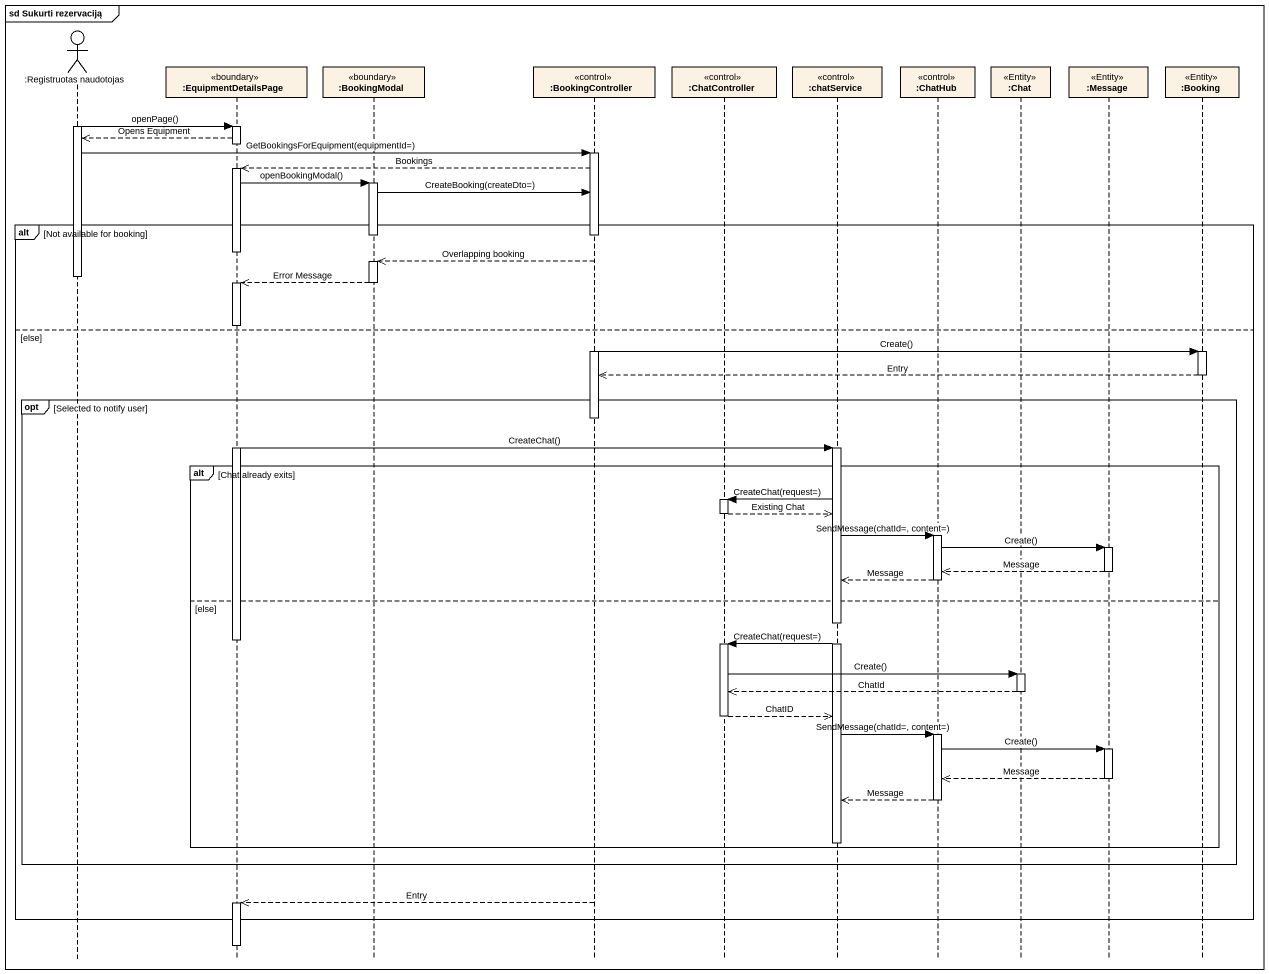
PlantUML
@startuml
mainframe sd Sukurti rezervaciją
hide footbox
actor ":Registruotas naudotojas" as Registruotas_naudotojas
participant ":EquipmentDetailsPage" as EquipmentDetailsPage <<boundary>>
participant ":BookingModal" as BookingModal <<boundary>>
participant ":BookingController" as BookingController <<control>>
participant ":ChatController" as ChatController <<control>>
participant ":chatService" as chatService <<control>>
participant ":ChatHub" as ChatHub <<control>>
participant ":Chat" as Chat <<Entity>>
participant ":Message" as Message <<Entity>>
participant ":Booking" as Booking <<Entity>>

activate Registruotas_naudotojas
Registruotas_naudotojas -> EquipmentDetailsPage : openPage()
activate EquipmentDetailsPage
EquipmentDetailsPage -->> Registruotas_naudotojas : Opens Equipment
deactivate EquipmentDetailsPage
Registruotas_naudotojas -> BookingController : GetBookingsForEquipment(equipmentId=)
activate BookingController
BookingController -->> EquipmentDetailsPage : Bookings
activate EquipmentDetailsPage
EquipmentDetailsPage -> BookingModal : openBookingModal()
activate BookingModal
BookingModal -> BookingController : CreateBooking(createDto=)
alt Not available for booking
  deactivate BookingModal
  deactivate BookingController
  deactivate EquipmentDetailsPage
  BookingController -->> BookingModal : Overlapping booking
  activate BookingModal
  deactivate Registruotas_naudotojas
  BookingModal -->> EquipmentDetailsPage : Error Message
  deactivate BookingModal
  activate EquipmentDetailsPage
  deactivate EquipmentDetailsPage
else else
  activate BookingController
  BookingController -> Booking : Create()
  activate Booking
  Booking -->> BookingController : Entry
  deactivate Booking
  opt Selected to notify user
    deactivate BookingController
    activate EquipmentDetailsPage
    EquipmentDetailsPage -> chatService : CreateChat()
    activate chatService
    alt Chat already exits
      chatService -> ChatController : CreateChat(request=)
      activate ChatController
      ChatController -->> chatService : Existing Chat
      deactivate ChatController
      chatService -> ChatHub : SendMessage(chatId=, content=)
      activate ChatHub
      ChatHub -> Message : Create()
      activate Message
      Message -->> ChatHub : Message
      deactivate Message
      ChatHub -->> chatService : Message
      deactivate ChatHub
    else else
      deactivate EquipmentDetailsPage
      chatService -> ChatController : CreateChat(request=)
      activate ChatController
      ChatController -> Chat : Create()
      activate Chat
      Chat -->> ChatController : ChatId
      deactivate Chat
      ChatController -->> chatService : ChatID
      deactivate ChatController
      chatService -> ChatHub : SendMessage(chatId=, content=)
      activate ChatHub
      ChatHub -> Message : Create()
      activate Message
      Message -->> ChatHub : Message
      deactivate Message
      ChatHub -->> chatService : Message
      deactivate ChatHub
      deactivate chatService
    end
  end
  BookingController -->> EquipmentDetailsPage : Entry
  activate EquipmentDetailsPage
end
deactivate EquipmentDetailsPage
@enduml
